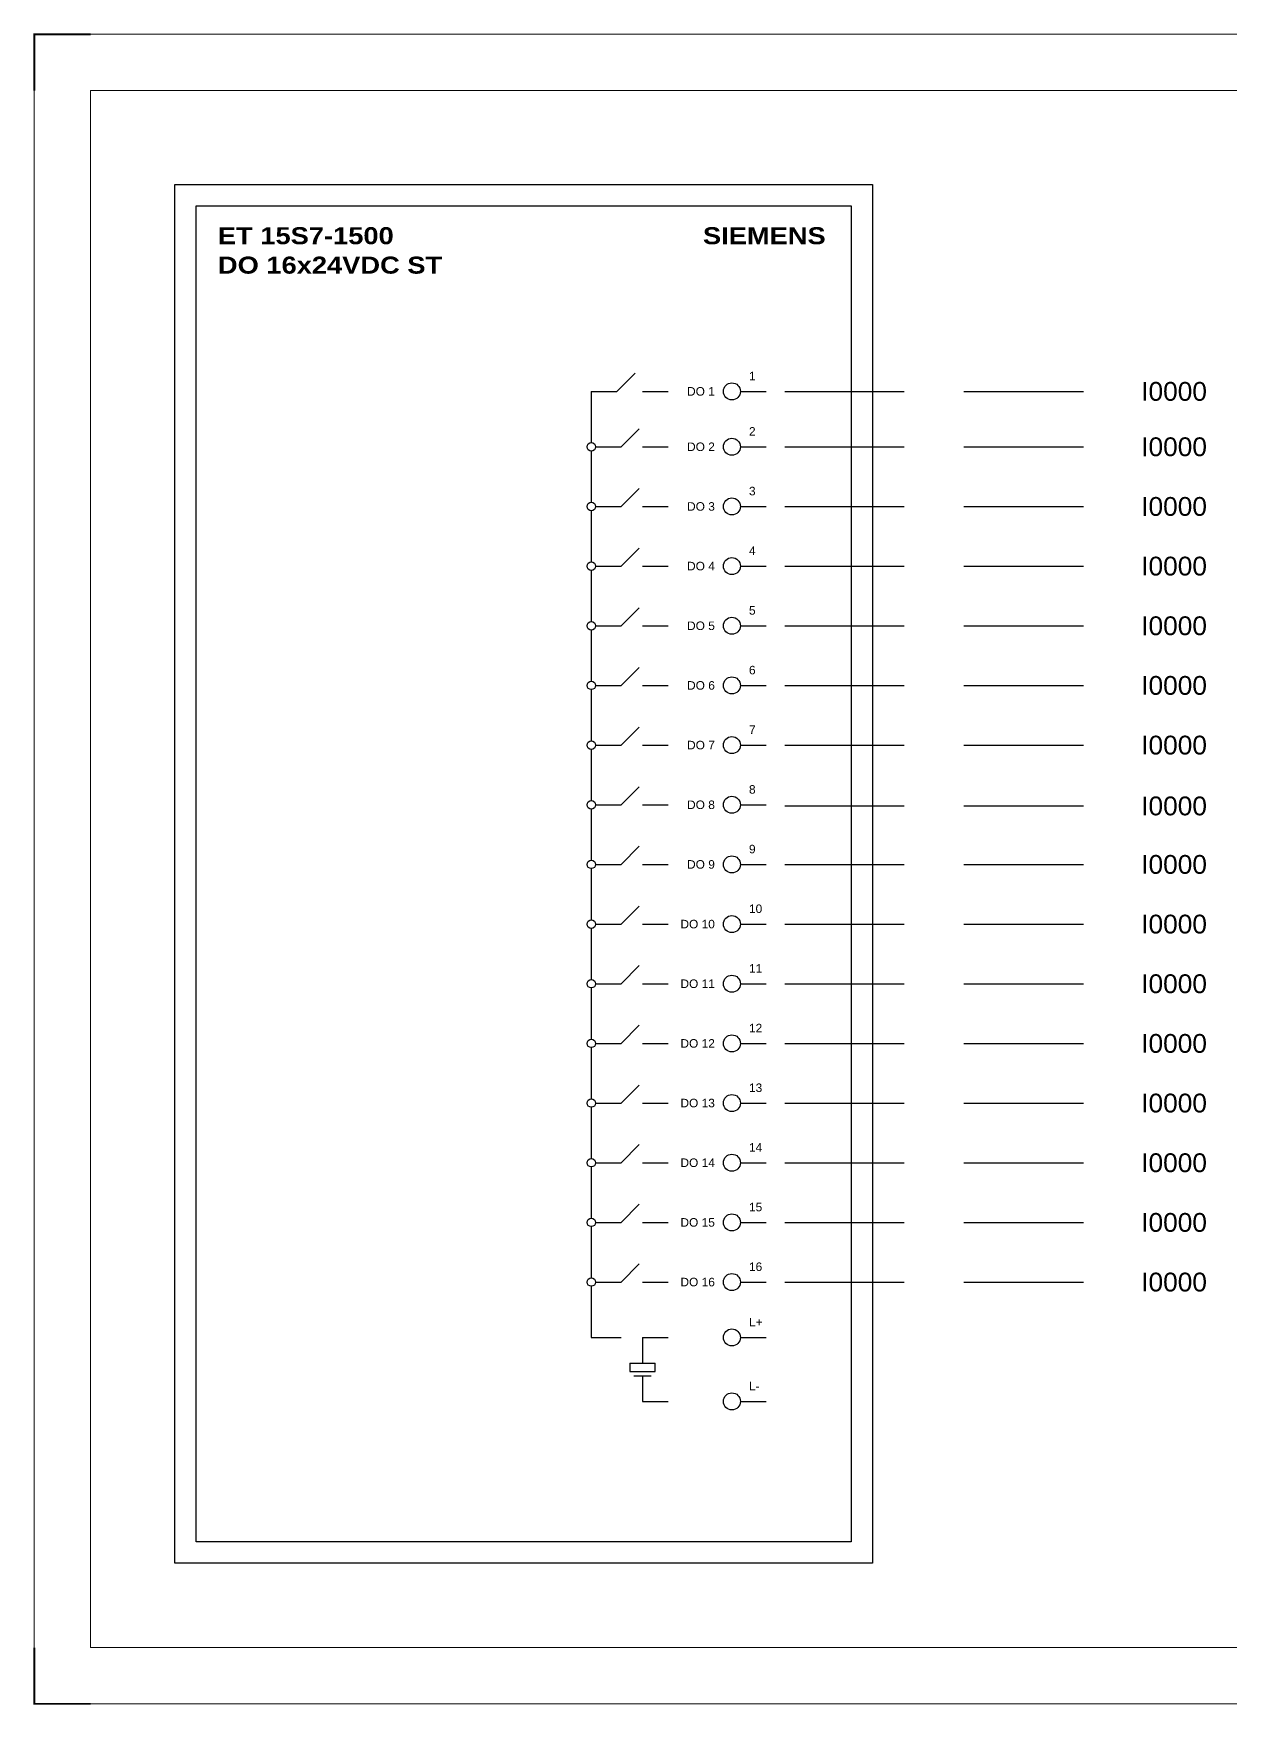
# Model space of a CAD drawing. Header units: centimetres. Extents: x -6233 to 67854, y 107 to 55669.
# Drawn here: x 110 to 3290, y 5045 to 9489 of the extents above; entities that cross this region are included whole.
import ezdxf
from ezdxf.enums import TextEntityAlignment as Align

# ---------------------------------------------------------------- set-up
doc = ezdxf.new("R2010")
doc.units = ezdxf.units.CM
doc.header["$LTSCALE"] = 25.4
doc.linetypes.add('HIDDEN', pattern=[0.375, 0.25, -0.125])
doc.layers.add('Etiket-Line-L', color=7, linetype='Continuous')
doc.layers.add('EtIket-Line-S', color=2, linetype='Continuous')
doc.styles.add('Bold', font='ariblk.ttf', dxfattribs={"height": 25.4})
doc.styles.get("Standard").update_dxf_attribs({"font": 'arial.ttf', "height": 25.4})

# ---------------------------------------------------------------- blocks, each defined once
blk = doc.blocks.new('x5 Out Line')
at = {"const_width": 0.3}
for points in [[(9.65, 286.71), (0, 286.71), (0, 277.06)], [(0, 9.65), (0, 0), (9.65, 0)]]:
    blk.add_lwpolyline(points, dxfattribs=at)
at = {"lineweight": 15}
blk.add_lwpolyline([(395.8, 9.65), (395.8, 277.06), (9.65, 277.06), (9.65, 9.65)], close=True, dxfattribs=at)
at = {"layer": 'EtIket-Line-S', "lineweight": 9, "ltscale": 0.5}
blk.add_lwpolyline([(0, 0), (405.45, 0), (405.45, 286.71), (0, 286.71)], close=True, dxfattribs=at)

msp = doc.modelspace()

# ---------------------------------------------------------------- linework, layer by layer
at = {"ltscale": 50}
for p, q in [((1661.1, 8537.1), (1709.2, 8585.2)), ((1593.1, 8537.1), (1661.1, 8537.1)), ((1593.1, 8537.1), (1593.1, 8401.1)), ((1729.1, 8537.1), (1797.1, 8537.1)), ((1672.5, 8389.8), (1720.6, 8437.9)), ((1593.1, 8378.5), (1593.1, 8242.5)), ((1604.5, 8389.8), (1672.5, 8389.8)), ((1729.1, 8389.8), (1797.1, 8389.8)), ((1672.5, 8231.1), (1720.6, 8279.2)), ((1604.5, 8231.1), (1672.5, 8231.1)), ((1729.1, 8231.1), (1797.1, 8231.1)), ((1593.1, 8219.8), (1593.1, 8083.8)), ((1672.5, 8072.5), (1720.6, 8120.6)), ((1593.1, 8061.1), (1593.1, 7925.2)), ((1604.5, 8072.5), (1672.5, 8072.5)), ((1729.1, 8072.5), (1797.1, 8072.5)), ((1672.5, 7913.8), (1720.6, 7961.9)), ((1604.5, 7913.8), (1672.5, 7913.8)), ((1729.1, 7913.8), (1797.1, 7913.8)), ((1593.1, 7902.5), (1593.1, 7766.5)), ((1672.5, 7755.2), (1720.6, 7803.2)), ((1593.1, 7743.8), (1593.1, 7607.8)), ((1604.5, 7755.2), (1672.5, 7755.2)), ((1729.1, 7755.2), (1797.1, 7755.2)), ((1672.5, 7596.5), (1720.6, 7644.6)), ((1593.1, 7585.2), (1593.1, 7449.2)), ((1604.5, 7596.5), (1672.5, 7596.5)), ((1729.1, 7596.5), (1797.1, 7596.5)), ((1672.5, 7437.8), (1720.6, 7485.9)), ((1593.1, 7426.5), (1593.1, 7290.5)), ((1604.5, 7437.8), (1672.5, 7437.8)), ((1729.1, 7437.8), (1797.1, 7437.8)), ((1672.5, 7279.2), (1720.6, 7327.3)), ((1593.1, 7267.9), (1593.1, 7131.9)), ((1604.5, 7279.2), (1672.5, 7279.2)), ((1729.1, 7279.2), (1797.1, 7279.2)), ((1672.5, 7120.5), (1720.6, 7168.6)), ((1604.5, 7120.5), (1672.5, 7120.5)), ((1729.1, 7120.5), (1797.1, 7120.5)), ((1593.1, 7109.2), (1593.1, 6973.2)), ((1672.5, 6961.9), (1720.6, 7010)), ((1593.1, 6950.5), (1593.1, 6814.5)), ((1604.5, 6961.9), (1672.5, 6961.9)), ((1729.1, 6961.9), (1797.1, 6961.9)), ((1672.5, 6803.2), (1720.6, 6851.3)), ((1604.5, 6803.2), (1672.5, 6803.2)), ((1729.1, 6803.2), (1797.1, 6803.2)), ((1593.1, 6791.9), (1593.1, 6655.9)), ((1672.5, 6644.6), (1720.6, 6692.6)), ((1593.1, 6633.2), (1593.1, 6497.2)), ((1604.5, 6644.6), (1672.5, 6644.6)), ((1729.1, 6644.6), (1797.1, 6644.6)), ((1672.5, 6485.9), (1720.6, 6534)), ((1593.1, 6474.6), (1593.1, 6338.6)), ((1604.5, 6485.9), (1672.5, 6485.9)), ((1729.1, 6485.9), (1797.1, 6485.9)), ((1672.5, 6327.2), (1720.6, 6375.3)), ((1593.1, 6315.9), (1593.1, 6179.9)), ((1604.5, 6327.2), (1672.5, 6327.2)), ((1729.1, 6327.2), (1797.1, 6327.2)), ((1672.5, 6168.6), (1720.6, 6216.7)), ((1593.1, 6157.2), (1593.1, 6021.3)), ((1604.5, 6168.6), (1672.5, 6168.6)), ((1729.1, 6168.6), (1797.1, 6168.6)), ((1593.1, 6021.3), (1672.5, 6021.3)), ((1729.1, 6021.3), (1797.1, 6021.3)), ((1729.1, 6021.3), (1729.1, 5953.3)), ((1695.1, 5953.3), (1763.1, 5953.3)), ((1695.1, 5953.3), (1695.1, 5930.8)), ((1695.1, 5930.8), (1763.1, 5930.8)), ((1706.5, 5919.3), (1751.8, 5919.3)), ((1729.1, 5919.3), (1729.1, 5851.3)), ((1763.1, 5930.8), (1763.1, 5953.3)), ((1729.1, 5851.3), (1797.1, 5851.3))]:
    msp.add_line(p, q, dxfattribs=at)
at = {"color": 6, "ltscale": 50}
for p, q in [((1989.5, 8537.1), (2057.5, 8537.1)), ((1989.5, 8389.8), (2057.5, 8389.8)), ((1989.5, 8231.1), (2057.5, 8231.1)), ((1989.5, 8072.5), (2057.5, 8072.5)), ((1989.5, 7913.8), (2057.5, 7913.8)), ((1989.5, 7755.2), (2057.5, 7755.2)), ((1989.5, 7596.5), (2057.5, 7596.5)), ((1989.5, 7437.8), (2057.5, 7437.8)), ((1989.5, 7279.2), (2057.5, 7279.2)), ((1989.5, 7120.5), (2057.5, 7120.5)), ((1989.5, 6961.9), (2057.5, 6961.9)), ((1989.5, 6803.2), (2057.5, 6803.2)), ((1989.5, 6644.6), (2057.5, 6644.6)), ((1989.5, 6485.9), (2057.5, 6485.9)), ((1989.5, 6327.2), (2057.5, 6327.2)), ((1989.5, 6168.6), (2057.5, 6168.6)), ((1989.5, 6021.3), (2057.5, 6021.3)), ((1989.5, 5851.3), (2057.5, 5851.3))]:
    msp.add_line(p, q, dxfattribs=at)
at = {"color": 146, "linetype": 'HIDDEN', "ltscale": 50, "true_color": 0x105689}
for p, q in [((2107.5, 8537.1), (2954.9, 8537.1)), ((2107.5, 8389.8), (2954.9, 8389.8)), ((2107.5, 8231.1), (2954.9, 8231.1)), ((2107.5, 8072.5), (2954.9, 8072.5)), ((2107.5, 7913.8), (2954.9, 7913.8)), ((2107.5, 7755.2), (2954.9, 7755.2)), ((2107.5, 7596.5), (2954.9, 7596.5)), ((2107.5, 7434.7), (2954.9, 7434.7)), ((2107.5, 7279.2), (2954.9, 7279.2)), ((2107.5, 7120.5), (2954.9, 7120.5)), ((2107.5, 6961.9), (2954.9, 6961.9)), ((2107.5, 6803.2), (2954.9, 6803.2)), ((2107.5, 6644.6), (2954.9, 6644.6)), ((2107.5, 6485.9), (2954.9, 6485.9)), ((2107.5, 6327.2), (2954.9, 6327.2)), ((2107.5, 6168.6), (2954.9, 6168.6))]:
    msp.add_line(p, q, dxfattribs=at)
at = {"ltscale": 50}
msp.add_lwpolyline([(486.1, 9087), (2340.8, 9087), (2340.8, 5421.2), (486.1, 5421.2)], close=True, dxfattribs=at)
at = {"color": 6, "ltscale": 50}
msp.add_lwpolyline([(542.8, 9030.3), (2284.1, 9030.3), (2284.1, 5477.8), (542.8, 5477.8)], close=True, dxfattribs=at)
at = {"color": 6, "ltscale": 500}
for centre in [(1966.8, 8537.1), (1966.8, 8389.8), (1966.8, 8231.1), (1966.8, 8072.5), (1966.8, 7913.8), (1966.8, 7755.2), (1966.8, 7596.5), (1966.8, 7437.8), (1966.8, 7279.2), (1966.8, 7120.5), (1966.8, 6961.9), (1966.8, 6803.2), (1966.8, 6644.6), (1966.8, 6485.9), (1966.8, 6327.2), (1966.8, 6168.6), (1966.8, 6021.3), (1966.8, 5851.3)]:
    msp.add_circle(centre, 22.7, dxfattribs=at)
at = {"ltscale": 500}
for centre in [(1593.1, 8389.8), (1593.1, 8231.1), (1593.1, 8072.5), (1593.1, 7913.8), (1593.1, 7755.2), (1593.1, 7596.5), (1593.1, 7437.8), (1593.1, 7279.2), (1593.1, 7120.5), (1593.1, 6961.9), (1593.1, 6803.2), (1593.1, 6644.6), (1593.1, 6485.9), (1593.1, 6327.2), (1593.1, 6168.6)]:
    msp.add_circle(centre, 11.3, dxfattribs=at)

# ---------------------------------------------------------------- block references
at = {"layer": 'Etiket-Line-L', "lineweight": 0, "xscale": 15.48351216233742, "yscale": 15.48351216233742, "zscale": 15.48351216233742}
msp.add_blockref('x5 Out Line', (112.3, 5047.3), dxfattribs=at)

# ---------------------------------------------------------------- texts
at = {"ltscale": 500, "style": 'Bold'}
for s, p in [('ET 15S7-1500', (600.4, 8973.7)), ('DO 16x24VDC ST', (600.4, 8895.5))]:
    msp.add_text(s, height=45.331, dxfattribs=at).set_placement(p, align=Align.TOP_LEFT)
msp.add_text('SIEMENS', height=45.33, dxfattribs=at).set_placement((2216.1, 8973.7), align=Align.TOP_RIGHT)
at = {"ltscale": 500}
for s, height, p in [('1', 22.7, (2012.2, 8559.8)), ('2', 22.7, (2012.2, 8412.5)), ('3', 22.7, (2012.2, 8253.8)), ('4', 22.7, (2012.2, 8095.1)), ('5', 22.7, (2012.2, 7936.5)), ('6', 22.7, (2012.2, 7777.8)), ('7', 22.7, (2012.2, 7619.2)), ('8', 22.7, (2012.2, 7460.5)), ('9', 22.7, (2012.2, 7301.9)), ('10', 22.67, (2012.2, 7143.2)), ('11', 22.67, (2012.2, 6984.5)), ('12', 22.67, (2012.2, 6825.9)), ('13', 22.67, (2012.2, 6667.2)), ('14', 22.67, (2012.2, 6508.6)), ('15', 22.67, (2012.2, 6349.9)), ('16', 22.67, (2012.2, 6191.2)), ('L+', 22.67, (2012.2, 6043.9)), ('L-', 22.67, (2012.2, 5873.9))]:
    msp.add_text(s, height=height, dxfattribs=at).set_placement(p, align=Align.BOTTOM_LEFT)
for s, p in [('DO 1', (1921.5, 8537.1)), ('DO 2', (1921.5, 8389.8)), ('DO 3', (1921.5, 8231.1)), ('DO 4', (1921.5, 8072.5)), ('DO 5', (1921.5, 7913.8)), ('DO 6', (1921.5, 7755.2)), ('DO 7', (1921.5, 7596.5)), ('DO 8', (1921.5, 7437.8)), ('DO 9', (1921.5, 7279.2)), ('DO 10', (1921.5, 7120.5)), ('DO 11', (1921.5, 6961.9)), ('DO 12', (1921.5, 6803.2)), ('DO 13', (1921.5, 6644.6)), ('DO 14', (1921.5, 6485.9)), ('DO 15', (1921.5, 6327.2)), ('DO 16', (1921.5, 6168.6))]:
    msp.add_text(s, height=22.67, dxfattribs=at).set_placement(p, align=Align.MIDDLE_RIGHT)
for p in [(3054.9, 8537.1), (3054.9, 8389.8), (3054.9, 8231.1), (3054.9, 8072.5), (3054.9, 7913.8), (3054.9, 7755.2), (3054.9, 7596.5), (3054.9, 7434.7), (3054.9, 7279.2), (3054.9, 7120.5), (3054.9, 6961.9), (3054.9, 6803.2), (3054.9, 6644.6), (3054.9, 6485.9), (3054.9, 6327.2), (3054.9, 6168.6)]:
    msp.add_text('I0000', height=50, dxfattribs=at).set_placement(p, align=Align.MIDDLE_LEFT)

doc.saveas('drawing.dxf')
